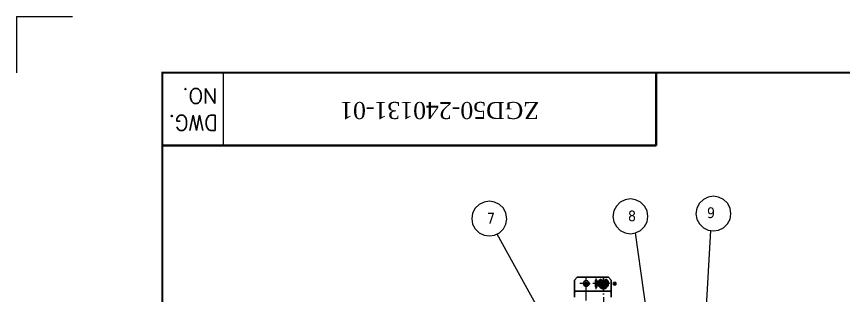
# Model space of a CAD drawing. Header units: millimetres. Extents: x 13152 to 84873, y -6229 to 22177.
# Drawn here: x 28138 to 31046, y 12247 to 13228 of the extents above; entities that cross this region are included whole.
import ezdxf

# ---------------------------------------------------------------- set-up
doc = ezdxf.new("R2010")
doc.units = ezdxf.units.MM
doc.header["$LTSCALE"] = 4
doc.linetypes.add('ACAD_ISO03W100', pattern=[1.18, 0.47, -0.71])
doc.linetypes.add('ACAD_ISO10W100', pattern=[18, 12, -3, 0, -3])
doc.layers.add('1', color=12, linetype='Continuous')
doc.layers.add('2', color=3, linetype='Continuous')
doc.layers.add('paper', color=254, linetype='Continuous', plot=False)
doc.layers.add('标注、文本', color=3, linetype='Continuous', lineweight=25)
doc.layers.add('铁心', color=3, linetype='Continuous', lineweight=0)
doc.styles.add('ROMANS', font='romans.shx', dxfattribs={"bigfont": 'whgtxt.shx'})
doc.styles.add('Tahoma$001', font='tahoma.ttf', dxfattribs={"height": 2.159784})
doc.styles.add('Times New Roman_txtstyle_35000.00_0_035000.0000', font='times.ttf', dxfattribs={"height": 35000})

# ---------------------------------------------------------------- blocks, each defined once
blk = doc.blocks.new('huuuuu')
at = {"layer": '标注、文本', "color": 1, "linetype": 'ACAD_ISO10W100', "lineweight": 18}
for p, q in [((2108, -5579.3), (2153.5, -5579.3)), ((2130.7, -5602.1), (2130.7, -5556.6))]:
    blk.add_line(p, q, dxfattribs=at)
at = {"layer": '标注、文本', "color": 2, "linetype": 'ACAD_ISO03W100', "lineweight": 18}
for p, q in [((2113.7, -5573.3), (2117, -5573.3)), ((2144.5, -5573.3), (2147.7, -5573.3)), ((2113.7, -5585.3), (2117, -5585.3)), ((2144.5, -5585.3), (2147.7, -5585.3))]:
    blk.add_line(p, q, dxfattribs=at)
at = {"layer": '标注、文本'}
for p, q in [((2121.7, -5563.7), (2123.2, -5566.3)), ((2138.2, -5566.3), (2139.7, -5563.7))]:
    blk.add_line(p, q, dxfattribs=at)
for radius in [18, 15]:
    blk.add_arc((2130.7, -5579.3), radius, 120, 60, dxfattribs=at)

msp = doc.modelspace()

# ---------------------------------------------------------------- linework, layer by layer
at = {"layer": '1', "color": 0, "lineweight": 40}
for p in [(30387.58, 13030.25), (28650.99, 12773.71)]:
    msp.add_line(p, (30387.58, 12773.71), dxfattribs=at)
at = {"layer": '1', "color": 0, "lineweight": 40, "const_width": 6.91}
msp.add_lwpolyline([(28650.99, 7583.67), (36228.84, 7583.67), (36228.84, 13030.25), (28650.99, 13030.25), (28650.99, 7583.67)], dxfattribs=at)
at = {"layer": '2', "lineweight": 13}
msp.add_line((28864.11, 13030.25), (28864.11, 12773.71), dxfattribs=at)
at = {"layer": 'paper', "lineweight": 13}
for q in [(28137.9, 13030.25), (28335.24, 13227.59)]:
    msp.add_line((28137.9, 13227.59), q, dxfattribs=at)
at = {"layer": '标注、文本'}
for p, q in [((30099.94, 12300.77), (30109.94, 12310.77)), ((30219.94, 12310.77), (30109.94, 12310.77)), ((30219.94, 12310.77), (30229.94, 12300.77)), ((30099.94, 12300.77), (30099.94, 12240.77)), ((30137.94, 12284.77), (30137.94, 12292.77)), ((30137.94, 12292.77), (30145.94, 12292.77)), ((30145.94, 12284.77), (30137.94, 12284.77)), ((30145.94, 12292.77), (30145.94, 12284.77)), ((30174.44, 12277.98), (30174.44, 12299.48)), ((30174.94, 12277.77), (30174.94, 12299.77)), ((30178.94, 12277.77), (30178.94, 12299.77)), ((30179.44, 12277.98), (30179.44, 12299.48)), ((30194.69, 12298.74), (30190.21, 12284.95)), ((30190.21, 12284.95), (30201.94, 12276.43)), ((30194.69, 12298.74), (30209.19, 12298.74)), ((30195.44, 12287.27), (30195.44, 12290.27)), ((30201.94, 12276.43), (30213.67, 12284.95)), ((30208.44, 12287.27), (30208.44, 12290.27)), ((30213.67, 12284.95), (30209.19, 12298.74)), ((30229.94, 12240.77), (30229.94, 12300.77)), ((30237.94, 12284.77), (30237.94, 12292.77)), ((30237.94, 12292.77), (30245.94, 12292.77)), ((30245.94, 12284.77), (30237.94, 12284.77)), ((30245.94, 12292.77), (30245.94, 12284.77)), ((30099.94, 12250.77), (30099.94, 12240.77)), ((30104.94, 12262.18), (30224.94, 12262.18)), ((30229.94, 12240.77), (30229.94, 12250.77))]:
    msp.add_line(p, q, dxfattribs=at)
at = {"layer": '标注、文本', "color": 1, "linetype": 'ACAD_ISO10W100', "lineweight": 18}
for p, q in [((30141.96, 12229.82), (30141.96, 12311.35)), ((30176.94, 12269.28), (30176.94, 12306.28)), ((30201.94, 12313.08), (30201.94, 12097.85)), ((30201.94, 12305.53), (30201.94, 12272)), ((30212.87, 12288.77), (30118.93, 12288.77)), ((30141.94, 12292.77), (30141.94, 12284.77)), ((30176.94, 12297.77), (30176.94, 12275.77)), ((30186.07, 12288.77), (30217.8, 12288.77)), ((30201.94, 12280.23), (30201.94, 12297.31)), ((30241.94, 12292.77), (30241.94, 12284.77))]:
    msp.add_line(p, q, dxfattribs=at)
at = {"layer": '标注、文本'}
for centre, radius in [((30141.96, 12289.35), 10), ((30201.94, 12288.77), 12.33), ((30201.94, 12288.77), 7)]:
    msp.add_circle(centre, radius, dxfattribs=at)
for centre, radius, start, end in [((30176.94, 12299.48), 2.5, 0, 180), ((30176.94, 12277.98), 2.5, 180, 0), ((30176.94, 12299.77), 2, 0, 180), ((30176.94, 12277.77), 2, 180, 0), ((30201.94, 12290.27), 6.5, 0, 180), ((30201.94, 12287.27), 6.5, 180, 0), ((30104.94, 12257.18), 5, 90, 180), ((30224.94, 12257.18), 5, 0, 90)]:
    msp.add_arc(centre, radius, start, end, dxfattribs=at)
at = {"layer": '铁心', "lineweight": 13}
for points in [[(30650.89, 12533.92), (30647.58, 12553.8), (30638.54, 12570.97), (30624.69, 12584.82), (30607.52, 12592.35), (30589.15, 12595.66), (30570.48, 12592.35), (30553.61, 12584.82), (30539.75, 12570.97), (30530.42, 12553.8), (30527.41, 12533.92), (30530.42, 12515.25), (30539.75, 12498.38), (30553.61, 12484.53), (30570.48, 12476.7), (30589.15, 12473.68), (30607.52, 12476.7), (30624.69, 12484.53), (30638.54, 12498.38), (30647.58, 12515.25)], [(29862.7, 12516.33), (29859.38, 12536.21), (29850.35, 12553.38), (29836.49, 12567.24), (29819.33, 12574.77), (29800.95, 12578.08), (29782.28, 12574.77), (29765.41, 12567.24), (29751.56, 12553.38), (29742.22, 12536.21), (29739.21, 12516.33), (29742.22, 12497.66), (29751.56, 12480.79), (29765.41, 12466.94), (29782.28, 12459.11), (29800.95, 12456.1), (29819.33, 12459.11), (29836.49, 12466.94), (29850.35, 12480.79), (29859.38, 12497.66)], [(30358.88, 12524.46), (30355.57, 12544.33), (30346.53, 12561.5), (30332.67, 12575.36), (30315.51, 12582.89), (30297.13, 12586.2), (30278.46, 12582.89), (30261.59, 12575.36), (30247.74, 12561.5), (30238.4, 12544.33), (30235.39, 12524.46), (30238.4, 12505.78), (30247.74, 12488.92), (30261.59, 12475.06), (30278.46, 12467.23), (30297.13, 12464.22), (30315.51, 12467.23), (30332.67, 12475.06), (30346.53, 12488.92), (30355.57, 12505.78)]]:
    msp.add_lwpolyline(points, close=True, dxfattribs=at)
for points in [[(30320.39, 11571.17), (29827.91, 12463.02), (29827.91, 12463.02)], [(30431.94, 11633.17), (30315.51, 12467.23), (30315.51, 12467.23)], [(30531.94, 11633.17), (30579.81, 12475.19), (30579.81, 12475.19)]]:
    msp.add_lwpolyline(points, dxfattribs=at)

# ---------------------------------------------------------------- block references
at = {"layer": '标注、文本', "xscale": -1}
msp.add_blockref('huuuuu', (32332.65, 17868.08), dxfattribs=at)

# ---------------------------------------------------------------- texts
at = {"layer": '2', "lineweight": 13, "style": 'ROMANS'}
for s, p in [('NO.', (28843.97, 12975.08)), ('DWG.', (28845.87, 12880.56))]:
    msp.add_text(s, height=53.282, rotation=180, dxfattribs=at).set_placement(p)
at = {"layer": '标注、文本', "color": 7, "ltscale": 85.747681, "insert": (29975.81, 12928.04), "char_height": 60, "attachment_point": 7, "rotation": 180, "style": 'Times New Roman_txtstyle_35000.00_0_035000.0000'}
msp.add_mtext('ZGD50-240131-01', dxfattribs=at)
at = {"layer": '铁心', "lineweight": 13, "style": 'Tahoma$001'}
for s, p in [('7', (29792.47, 12499.91)), ('8', (30288.65, 12508.03)), ('9', (30566.53, 12519.19))]:
    msp.add_text(s, height=37.59, dxfattribs=at).set_placement(p)

doc.saveas('drawing.dxf')
